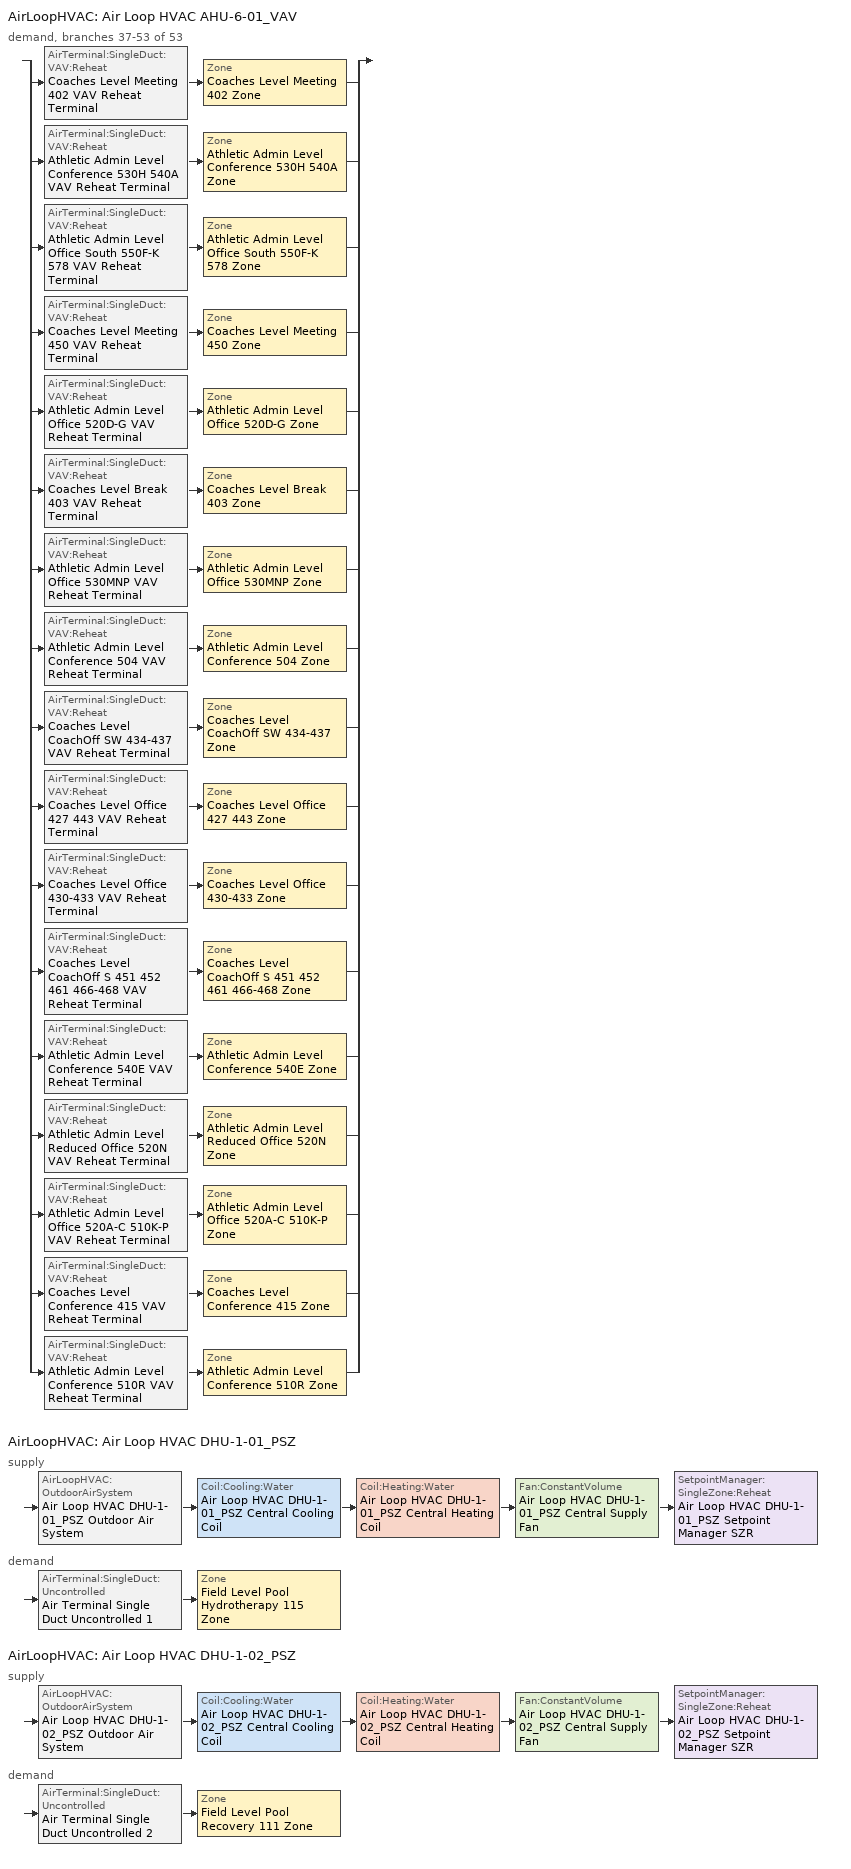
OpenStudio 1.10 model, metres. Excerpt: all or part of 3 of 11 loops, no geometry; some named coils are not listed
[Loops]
AirLoopHVAC 'Air Loop HVAC AHU-6-01_VAV'
 demand, branches 37-53 of 53: split
  | AirTerminal:SingleDuct:VAV:Reheat 'Coaches Level Meeting 402 VAV Reheat Terminal' > Zone 'Coaches Level Meeting 402 Zone'
  | AirTerminal:SingleDuct:VAV:Reheat 'Athletic Admin Level Conference 530H 540A VAV Reheat Terminal' > Zone 'Athletic Admin Level Conference 530H 540A Zone'
  | AirTerminal:SingleDuct:VAV:Reheat 'Athletic Admin Level Office South 550F-K 578 VAV Reheat Terminal' > Zone 'Athletic Admin Level Office South 550F-K 578 Zone'
  | AirTerminal:SingleDuct:VAV:Reheat 'Coaches Level Meeting 450 VAV Reheat Terminal' > Zone 'Coaches Level Meeting 450 Zone'
  | AirTerminal:SingleDuct:VAV:Reheat 'Athletic Admin Level Office 520D-G VAV Reheat Terminal' > Zone 'Athletic Admin Level Office 520D-G Zone'
  | AirTerminal:SingleDuct:VAV:Reheat 'Coaches Level Break 403 VAV Reheat Terminal' > Zone 'Coaches Level Break 403 Zone'
  | AirTerminal:SingleDuct:VAV:Reheat 'Athletic Admin Level Office 530MNP VAV Reheat Terminal' > Zone 'Athletic Admin Level Office 530MNP Zone'
  | AirTerminal:SingleDuct:VAV:Reheat 'Athletic Admin Level Conference 504 VAV Reheat Terminal' > Zone 'Athletic Admin Level Conference 504 Zone'
  | AirTerminal:SingleDuct:VAV:Reheat 'Coaches Level CoachOff SW 434-437 VAV Reheat Terminal' > Zone 'Coaches Level CoachOff SW 434-437 Zone'
  | AirTerminal:SingleDuct:VAV:Reheat 'Coaches Level Office 427 443 VAV Reheat Terminal' > Zone 'Coaches Level Office 427 443 Zone'
  | AirTerminal:SingleDuct:VAV:Reheat 'Coaches Level Office 430-433 VAV Reheat Terminal' > Zone 'Coaches Level Office 430-433 Zone'
  | AirTerminal:SingleDuct:VAV:Reheat 'Coaches Level CoachOff S 451 452 461 466-468 VAV Reheat Terminal' > Zone 'Coaches Level CoachOff S 451 452 461 466-468 Zone'
  | AirTerminal:SingleDuct:VAV:Reheat 'Athletic Admin Level Conference 540E VAV Reheat Terminal' > Zone 'Athletic Admin Level Conference 540E Zone'
  | AirTerminal:SingleDuct:VAV:Reheat 'Athletic Admin Level Reduced Office 520N VAV Reheat Terminal' > Zone 'Athletic Admin Level Reduced Office 520N Zone'
  | AirTerminal:SingleDuct:VAV:Reheat 'Athletic Admin Level Office 520A-C 510K-P VAV Reheat Terminal' > Zone 'Athletic Admin Level Office 520A-C 510K-P Zone'
  | AirTerminal:SingleDuct:VAV:Reheat 'Coaches Level Conference 415 VAV Reheat Terminal' > Zone 'Coaches Level Conference 415 Zone'
  | AirTerminal:SingleDuct:VAV:Reheat 'Athletic Admin Level Conference 510R VAV Reheat Terminal' > Zone 'Athletic Admin Level Conference 510R Zone'
AirLoopHVAC 'Air Loop HVAC DHU-1-01_PSZ'
 supply: AirLoopHVAC:OutdoorAirSystem 'Air Loop HVAC DHU-1-01_PSZ Outdoor Air System' > Coil:Cooling:Water 'Air Loop HVAC DHU-1-01_PSZ Central Cooling Coil' > Coil:Heating:Water 'Air Loop HVAC DHU-1-01_PSZ Central Heating Coil' > Fan:ConstantVolume 'Air Loop HVAC DHU-1-01_PSZ Central Supply Fan' > SetpointManager:SingleZone:Reheat 'Air Loop HVAC DHU-1-01_PSZ Setpoint Manager SZR'
 demand: AirTerminal:SingleDuct:Uncontrolled 'Air Terminal Single Duct Uncontrolled 1' > Zone 'Field Level Pool Hydrotherapy 115 Zone'
AirLoopHVAC 'Air Loop HVAC DHU-1-02_PSZ'
 supply: AirLoopHVAC:OutdoorAirSystem 'Air Loop HVAC DHU-1-02_PSZ Outdoor Air System' > Coil:Cooling:Water 'Air Loop HVAC DHU-1-02_PSZ Central Cooling Coil' > Coil:Heating:Water 'Air Loop HVAC DHU-1-02_PSZ Central Heating Coil' > Fan:ConstantVolume 'Air Loop HVAC DHU-1-02_PSZ Central Supply Fan' > SetpointManager:SingleZone:Reheat 'Air Loop HVAC DHU-1-02_PSZ Setpoint Manager SZR'
 demand: AirTerminal:SingleDuct:Uncontrolled 'Air Terminal Single Duct Uncontrolled 2' > Zone 'Field Level Pool Recovery 111 Zone'
[Sizing:Zone] Zone Cooling Design Supply Air Humidity Ratio {kg-H2O/kg-air}=0.0085; Zone Heating Design Supply Air Humidity Ratio {kg-H2O/kg-air}=0.008; Cooling Design Air Flow Method=DesignDay; Heating Design Air Flow Method=DesignDay
Name | Zone Cooling Design Supply Air Temperature {C} | Zone Heating Design Supply Air Temperature {C}
Field Level Pool Hydrotherapy 115 Zone; Field Level Pool Recovery 111 Zone | 17.7778 | 37.7778
Coaches Level Office 427 443 Zone; Coaches Level Office 430-433 Zone; Athletic Admin Level Office 530MNP Zone; Athletic Admin Level Office 520D-G Zone; Athletic Admin Level Conference 530H 540A Zone; Athletic Admin Level Office 520A-C 510K-P Zone; Athletic Admin Level Conference 504 Zone; Coaches Level Break 403 Zone; Coaches Level Conference 415 Zone; Coaches Level CoachOff SW 434-437 Zone; Coaches Level Meeting 402 Zone; Athletic Admin Level Conference 510R Zone; Athletic Admin Level Reduced Office 520N Zone; Coaches Level Meeting 450 Zone; Coaches Level CoachOff S 451 452 461 466-468 Zone; Athletic Admin Level Conference 540E Zone; Athletic Admin Level Office South 550F-K 578 Zone | 12.78 | 32.22
[Zone equipment]
Field Level Pool Hydrotherapy 115 Zone: Air Terminal Single Duct Uncontrolled 1
Coaches Level Office 427 443 Zone: Coaches Level Office 427 443 VAV Reheat Terminal
Coaches Level Office 430-433 Zone: Coaches Level Office 430-433 VAV Reheat Terminal
Athletic Admin Level Office 530MNP Zone: Athletic Admin Level Office 530MNP VAV Reheat Terminal
Athletic Admin Level Office 520D-G Zone: Athletic Admin Level Office 520D-G VAV Reheat Terminal
Athletic Admin Level Conference 530H 540A Zone: Athletic Admin Level Conference 530H 540A VAV Reheat Terminal
Athletic Admin Level Office 520A-C 510K-P Zone: Athletic Admin Level Office 520A-C 510K-P VAV Reheat Terminal
Athletic Admin Level Conference 504 Zone: Athletic Admin Level Conference 504 VAV Reheat Terminal
Coaches Level Break 403 Zone: Coaches Level Break 403 VAV Reheat Terminal
Coaches Level Conference 415 Zone: Coaches Level Conference 415 VAV Reheat Terminal
Field Level Pool Recovery 111 Zone: Air Terminal Single Duct Uncontrolled 2
Coaches Level CoachOff SW 434-437 Zone: Coaches Level CoachOff SW 434-437 VAV Reheat Terminal
Coaches Level Meeting 402 Zone: Coaches Level Meeting 402 VAV Reheat Terminal
Athletic Admin Level Conference 510R Zone: Athletic Admin Level Conference 510R VAV Reheat Terminal
Athletic Admin Level Reduced Office 520N Zone: Athletic Admin Level Reduced Office 520N VAV Reheat Terminal
Coaches Level Meeting 450 Zone: Coaches Level Meeting 450 VAV Reheat Terminal
Coaches Level CoachOff S 451 452 461 466-468 Zone: Coaches Level CoachOff S 451 452 461 466-468 VAV Reheat Terminal
Athletic Admin Level Conference 540E Zone: Athletic Admin Level Conference 540E VAV Reheat Terminal
Athletic Admin Level Office South 550F-K 578 Zone: Athletic Admin Level Office South 550F-K 578 VAV Reheat Terminal
[AirLoopHVAC] Availability Schedule=NE_Ops AquaticTherapyFlr1 HVAC Schedule; Design Supply Air Flow Rate {m3/s}=AutoSize
Name | Availability Manager
Air Loop HVAC DHU-1-01_PSZ | Availability Manager Night Cycle 7
Air Loop HVAC DHU-1-02_PSZ | Availability Manager Night Cycle 8
[AvailabilityManager:NightCycle] Control Type=CycleOnAny
Availability Manager Night Cycle 7; Availability Manager Night Cycle 8
[Sizing:System] Type of Load to Size On=Sensible; Design Outdoor Air Flow Rate {m3/s}=Autosize; Minimum System Air Flow Ratio=1; Preheat Design Temperature {C}=7; Preheat Design Humidity Ratio {kg-H2O/kg-Air}=0.008; Precool Design Temperature {C}=12.8; Precool Design Humidity Ratio {kg-H2O/kg-Air}=0.008; Central Cooling Design Supply Air Temperature {C}=12.7778; Central Heating Design Supply Air Temperature {C}=37.7778; Sizing Option=NonCoincident; 100% Outdoor Air in Cooling=No; 100% Outdoor Air in Heating=No; Central Cooling Design Supply Air Humidity Ratio {kg-H2O/kg-Air}=0.0085; Central Heating Design Supply Air Humidity Ratio {kg-H2O/kg-Air}=0.008; Cooling Design Air Flow Method=DesignDay; Cooling Design Air Flow Rate {m3/s}=0; Heating Design Air Flow Method=DesignDay; Heating Design Air Flow Rate {m3/s}=0; System Outdoor Air Method=ZoneSum; Zone Maximum Outdoor Air Fraction=1; Cooling Supply Air Flow Rate Per Floor Area {m3/s-m2}=0.00996765; Cooling Fraction of Autosized Cooling Supply Air Flow Rate=1; Cooling Supply Air Flow Rate Per Unit Cooling Capacity {m3/s-W}=3.94755e-05; Heating Supply Air Flow Rate Per Floor Area {m3/s-m2}=0.00996765; Heating Fraction of Autosized Heating Supply Air Flow Rate=1; Heating Fraction of Autosized Cooling Supply Air Flow Rate=1; Heating Supply Air Flow Rate Per Unit Heating Capacity {m3/s-W}=3.15882e-05; Cooling Design Capacity Method=CoolingDesignCapacity; Cooling Design Capacity {W}=Autosize; Cooling Design Capacity Per Floor Area {W/m2}=234.7; Fraction of Autosized Cooling Design Capacity=1; Heating Design Capacity Method=HeatingDesignCapacity; Heating Design Capacity {W}=Autosize; Heating Design Capacity Per Floor Area {W/m2}=157; Fraction of Autosized Heating Design Capacity=1; Central Cooling Capacity Control Method=OnOff
Air Loop HVAC DHU-1-01_PSZ; Air Loop HVAC DHU-1-02_PSZ
[Controller:OutdoorAir] Minimum Outdoor Air Flow Rate {m3/s}=autosize; Economizer Control Type=NoEconomizer; Economizer Control Action Type=ModulateFlow; Economizer Maximum Limit Dry-Bulb Temperature {C}=28; Economizer Maximum Limit Enthalpy {J/kg}=64000; Economizer Minimum Limit Dry-Bulb Temperature {C}=-100; Lockout Type=NoLockout; Minimum Limit Type=FixedMinimum; Minimum Outdoor Air Schedule=NE_Ops AquaticTherapyFlr1 HVAC Schedule; High Humidity Control=No; Heat Recovery Bypass Control Type=BypassWhenWithinEconomizerLimits
Name | Maximum Outdoor Air Flow Rate {m3/s} | Controller Mechanical Ventilation
Air Loop HVAC DHU-1-01_PSZ Outdoor Air Controller | 1.29786 | Controller Mechanical Ventilation 7
Air Loop HVAC DHU-1-02_PSZ Outdoor Air Controller | 3.04406 | Controller Mechanical Ventilation 8
[Controller:MechanicalVentilation] Availability Schedule=NE_Ops AquaticTherapyFlr1 HVAC Schedule; System Outdoor Air Method=ZoneSum
Controller Mechanical Ventilation 7; Controller Mechanical Ventilation 8
[AirLoopHVAC:OutdoorAirSystem]
Name | Controller
Air Loop HVAC DHU-1-01_PSZ Outdoor Air System | Air Loop HVAC DHU-1-01_PSZ Outdoor Air Controller
Air Loop HVAC DHU-1-02_PSZ Outdoor Air System | Air Loop HVAC DHU-1-02_PSZ Outdoor Air Controller
[Fan:ConstantVolume] Availability Schedule=Always On Discrete; Fan Efficiency=0.6; Motor Efficiency=0.9; Motor In Airstream Fraction=1
Name | Pressure Rise {Pa} | Maximum Flow Rate {m3/s}
Air Loop HVAC DHU-1-01_PSZ Central Supply Fan | 598 | 1.29786
Air Loop HVAC DHU-1-02_PSZ Central Supply Fan | 826 | 3.04406
[SetpointManager:SingleZone:Reheat] Minimum Supply Air Temperature {C}=-99; Maximum Supply Air Temperature {C}=99
Name | Control Zone
Air Loop HVAC DHU-1-01_PSZ Setpoint Manager SZR | Field Level Pool Hydrotherapy 115 Zone
Air Loop HVAC DHU-1-02_PSZ Setpoint Manager SZR | Field Level Pool Recovery 111 Zone
[AirTerminal:SingleDuct:VAV:Reheat] Availability Schedule=Always On Discrete; Zone Minimum Air Flow Input Method=Constant; Constant Minimum Air Flow Fraction=0.2; Fixed Minimum Air Flow Rate {m3/s}=0; Maximum Hot Water or Steam Flow Rate {m3/s}=Autocalculate; Minimum Hot Water or Steam Flow Rate {m3/s}=0; Convergence Tolerance=0.001; Damper Heating Action=Reverse; Maximum Reheat Air Temperature {C}=35; Control For Outdoor Air=No
Name | Maximum Air Flow Rate {m3/s} | Reheat Coil
Coaches Level Meeting 402 VAV Reheat Terminal | 1.41584 | Coaches Level Meeting 402 VAV Reheat Terminal Heating Coil
Athletic Admin Level Conference 530H 540A VAV Reheat Terminal | 0.174621 | Athletic Admin Level Conference 530H 540A VAV Reheat Terminal Heating Coil
Athletic Admin Level Office South 550F-K 578 VAV Reheat Terminal | 1.29786 | Athletic Admin Level Office South 550F-K 578 VAV Reheat Terminal Heating Coil
Coaches Level Meeting 450 VAV Reheat Terminal | 0.306766 | Coaches Level Meeting 450 VAV Reheat Terminal Heating Coil
Athletic Admin Level Office 520D-G VAV Reheat Terminal | 0.283168 | Athletic Admin Level Office 520D-G VAV Reheat Terminal Heating Coil
Coaches Level Break 403 VAV Reheat Terminal | 0.165182 | Coaches Level Break 403 VAV Reheat Terminal Heating Coil
Athletic Admin Level Office 530MNP VAV Reheat Terminal | 0.283168 | Athletic Admin Level Office 530MNP VAV Reheat Terminal Heating Coil
Athletic Admin Level Conference 504 VAV Reheat Terminal | 1.03828 | Athletic Admin Level Conference 504 VAV Reheat Terminal Heating Coil
Coaches Level CoachOff SW 434-437 VAV Reheat Terminal | 0.958053 | Coaches Level CoachOff SW 434-437 VAV Reheat Terminal Heating Coil
Coaches Level Office 427 443 VAV Reheat Terminal | 0.27373 | Coaches Level Office 427 443 VAV Reheat Terminal Heating Coil
Coaches Level Office 430-433 VAV Reheat Terminal | 0.165182 | Coaches Level Office 430-433 VAV Reheat Terminal Heating Coil
Coaches Level CoachOff S 451 452 461 466-468 VAV Reheat Terminal | 1.28842 | Coaches Level CoachOff S 451 452 461 466-468 VAV Reheat Terminal Heating Coil
Athletic Admin Level Conference 540E VAV Reheat Terminal | 0.099109 | Athletic Admin Level Conference 540E VAV Reheat Terminal Heating Coil
Athletic Admin Level Reduced Office 520N VAV Reheat Terminal | 0.0943895 | Athletic Admin Level Reduced Office 520N VAV Reheat Terminal Heating Coil
Athletic Admin Level Office 520A-C 510K-P VAV Reheat Terminal | 0.377558 | Athletic Admin Level Office 520A-C 510K-P VAV Reheat Terminal Heating Coil
Coaches Level Conference 415 VAV Reheat Terminal | 0.212376 | Coaches Level Conference 415 VAV Reheat Terminal Heating Coil
Athletic Admin Level Conference 510R VAV Reheat Terminal | 0.198218 | Athletic Admin Level Conference 510R VAV Reheat Terminal Heating Coil
[AirTerminal:SingleDuct:Uncontrolled] Availability Schedule=Always On Discrete
Name | Maximum Air Flow Rate {m3/s}
Air Terminal Single Duct Uncontrolled 1 | 1.29786
Air Terminal Single Duct Uncontrolled 2 | 3.04406
[Schedule:Ruleset]
NE_Ops AquaticTherapyFlr1 HVAC Schedule: Default Day Schedule=NE_Ops AquaticTherapyFlr1 HVAC Schedule AllDays; Summer Design Day Schedule=NE_Ops AquaticTherapyFlr1 HVAC Schedule Summer Design Day; Winter Design Day Schedule=NE_Ops AquaticTherapyFlr1 HVAC Schedule Winter Design Day
[Schedule:Day]
NE_Ops AquaticTherapyFlr1 HVAC Schedule AllDays; NE_Ops AquaticTherapyFlr1 HVAC Schedule Winter Design Day; NE_Ops AquaticTherapyFlr1 HVAC Schedule Summer Design Day: 24, 0, 1
[Schedule:Constant]
Always On Discrete: Value=1
